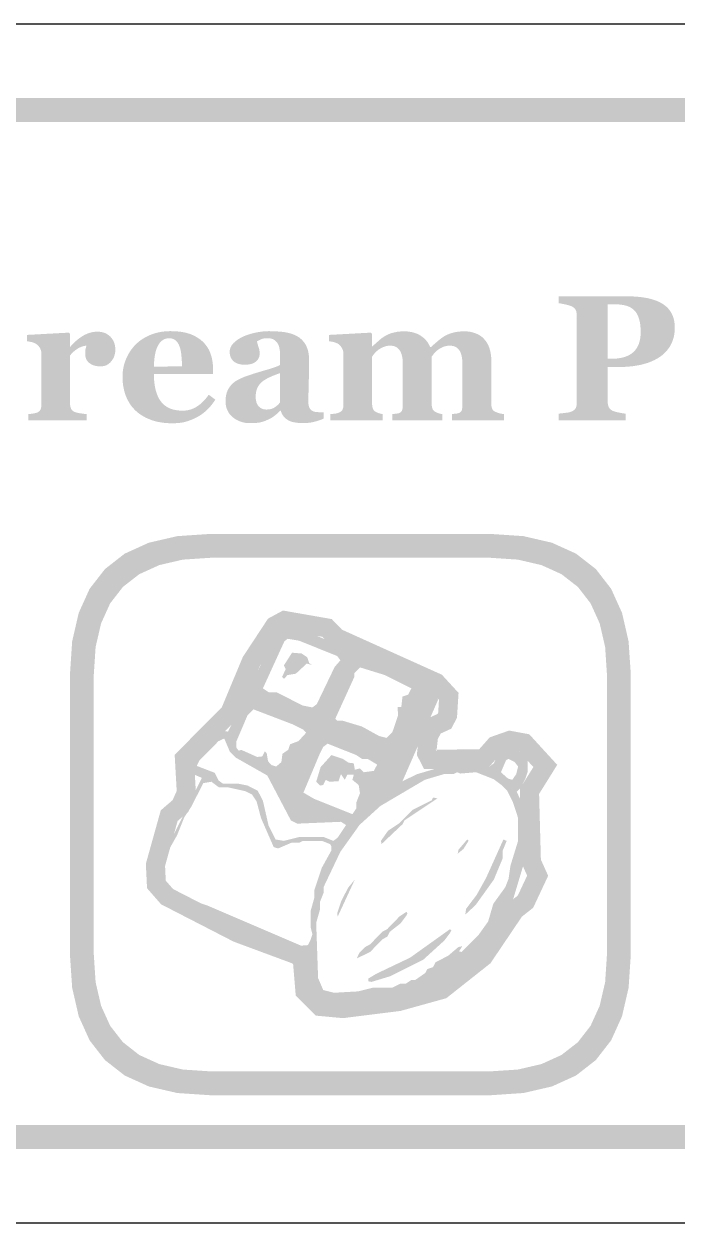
# Model space of a CAD drawing. Header units: millimetres. Extents: x 6 to 594, y 82 to 394.
# Drawn here: x 314.93 to 325.88, y 183.76 to 203.84 of the extents above; entities that cross this region are included whole.
import ezdxf

# ---------------------------------------------------------------- set-up
doc = ezdxf.new("R2010")
doc.units = ezdxf.units.MM
doc.layers.add('CUT', color=1, linetype='Continuous')
doc.layers.add('RASTER', color=7, linetype='Continuous')

msp = doc.modelspace()

# ---------------------------------------------------------------- hatches: boundary and pattern name
at = {"layer": 'RASTER'}
h = msp.add_hatch(color=7, dxfattribs=at)
h.paths.add_polyline_path([(279.2, 200.4), (279.234, 200.916), (279.338, 201.363), (279.509, 201.741), (279.75, 202.05), (280.059, 202.291), (280.438, 202.463), (280.884, 202.566), (281.4, 202.6), (338.6, 202.6), (339.116, 202.566), (339.563, 202.463), (339.941, 202.291), (340.25, 202.05), (340.491, 201.741), (340.663, 201.363), (340.766, 200.916), (340.8, 200.4), (340.8, 187.2), (340.766, 186.684), (340.662, 186.238), (340.491, 185.859), (340.25, 185.55), (339.941, 185.309), (339.563, 185.138), (339.116, 185.034), (338.6, 185), (281.4, 185), (280.884, 185.034), (280.438, 185.138), (280.059, 185.309), (279.75, 185.55), (279.509, 185.859), (279.338, 186.238), (279.234, 186.684), (279.2, 187.2)])
h.paths.add_polyline_path([(279.6, 200.4), (279.6, 187.2), (279.628, 186.778), (279.713, 186.413), (279.853, 186.103), (280.05, 185.85), (280.303, 185.653), (280.612, 185.513), (280.978, 185.428), (281.4, 185.4), (338.6, 185.4), (339.022, 185.428), (339.388, 185.513), (339.697, 185.653), (339.95, 185.85), (340.147, 186.103), (340.287, 186.413), (340.372, 186.778), (340.4, 187.2), (340.4, 200.4), (340.372, 200.822), (340.287, 201.188), (340.147, 201.497), (339.95, 201.75), (339.697, 201.947), (339.388, 202.088), (339.022, 202.172), (338.6, 202.2), (281.4, 202.2), (280.978, 202.172), (280.612, 202.088), (280.303, 201.947), (280.05, 201.75), (279.853, 201.497), (279.713, 201.188), (279.628, 200.822), (279.6, 200.4)])
h = msp.add_hatch(color=7, dxfattribs=at)
h.paths.add_polyline_path([(325.837, 198.759), (325.836, 198.715), (325.833, 198.674), (325.827, 198.634), (325.819, 198.595), (325.809, 198.558), (325.796, 198.523), (325.782, 198.489), (325.765, 198.456), (325.746, 198.425), (325.725, 198.396), (325.703, 198.368), (325.678, 198.341), (325.653, 198.316), (325.625, 198.293), (325.596, 198.271), (325.565, 198.25), (325.531, 198.23), (325.496, 198.212), (325.461, 198.195), (325.424, 198.18), (325.385, 198.165), (325.346, 198.153), (325.305, 198.142), (325.264, 198.132), (325.221, 198.123), (325.176, 198.116), (325.131, 198.109), (325.084, 198.104), (325.036, 198.1), (324.986, 198.097), (324.936, 198.096), (324.884, 198.095), (324.714, 198.095), (324.714, 197.511), (324.714, 197.498), (324.715, 197.485), (324.716, 197.473), (324.719, 197.461), (324.721, 197.45), (324.725, 197.439), (324.729, 197.429), (324.733, 197.419), (324.739, 197.41), (324.746, 197.401), (324.753, 197.392), (324.762, 197.384), (324.772, 197.376), (324.783, 197.369), (324.795, 197.363), (324.809, 197.357), (324.817, 197.354), (324.826, 197.351), (324.836, 197.348), (324.847, 197.345), (324.86, 197.342), (324.873, 197.338), (324.888, 197.335), (324.904, 197.332), (324.92, 197.329), (324.936, 197.326), (324.951, 197.323), (324.965, 197.321), (324.978, 197.319), (324.991, 197.317), (325.004, 197.315), (325.015, 197.314), (325.015, 197.2), (323.889, 197.2), (323.889, 197.314), (323.9, 197.315), (323.912, 197.317), (323.925, 197.318), (323.938, 197.32), (323.953, 197.321), (323.968, 197.323), (323.985, 197.325), (324.002, 197.327), (324.019, 197.329), (324.034, 197.331), (324.048, 197.333), (324.061, 197.336), (324.073, 197.338), (324.083, 197.341), (324.092, 197.344), (324.1, 197.346), (324.114, 197.353), (324.126, 197.359), (324.137, 197.366), (324.147, 197.372), (324.156, 197.38), (324.164, 197.387), (324.17, 197.395), (324.175, 197.404), (324.18, 197.412), (324.183, 197.422), (324.186, 197.433), (324.189, 197.444), (324.191, 197.456), (324.192, 197.469), (324.193, 197.483), (324.194, 197.497), (324.194, 198.964), (324.193, 198.976), (324.193, 198.988), (324.191, 199), (324.189, 199.011), (324.187, 199.022), (324.184, 199.033), (324.18, 199.043), (324.176, 199.052), (324.171, 199.061), (324.165, 199.07), (324.157, 199.079), (324.148, 199.087), (324.138, 199.094), (324.127, 199.101), (324.114, 199.108), (324.1, 199.115), (324.089, 199.119), (324.078, 199.123), (324.065, 199.127), (324.052, 199.131), (324.038, 199.135), (324.023, 199.139), (324.007, 199.143), (323.991, 199.146), (323.974, 199.149), (323.959, 199.152), (323.944, 199.155), (323.931, 199.158), (323.919, 199.16), (323.908, 199.162), (323.898, 199.163), (323.889, 199.164), (323.889, 199.279), (325.036, 199.279), (325.133, 199.277), (325.225, 199.271), (325.309, 199.261), (325.388, 199.247), (325.46, 199.229), (325.526, 199.207), (325.585, 199.18), (325.638, 199.15), (325.685, 199.116), (325.725, 199.078), (325.759, 199.035), (325.787, 198.988), (325.809, 198.937), (325.825, 198.882), (325.834, 198.822), (325.837, 198.759)])
h.paths.add_polyline_path([(325.266, 198.684), (325.264, 198.741), (325.26, 198.794), (325.253, 198.843), (325.242, 198.888), (325.229, 198.93), (325.213, 198.967), (325.194, 199.002), (325.171, 199.032), (325.145, 199.058), (325.115, 199.081), (325.08, 199.101), (325.04, 199.117), (324.996, 199.129), (324.947, 199.138), (324.893, 199.144), (324.835, 199.145), (324.714, 199.145), (324.714, 198.233), (324.775, 198.233), (324.833, 198.234), (324.888, 198.24), (324.939, 198.248), (324.987, 198.26), (325.031, 198.276), (325.071, 198.295), (325.108, 198.317), (325.141, 198.343), (325.17, 198.373), (325.195, 198.406), (325.217, 198.443), (325.235, 198.484), (325.248, 198.528), (325.258, 198.576), (325.264, 198.628), (325.266, 198.684)])
for points in [[(316.461, 198.385), (316.46, 198.358), (316.456, 198.331), (316.451, 198.305), (316.443, 198.281), (316.434, 198.256), (316.422, 198.233), (316.408, 198.211), (316.392, 198.19), (316.374, 198.17), (316.355, 198.153), (316.334, 198.138), (316.312, 198.126), (316.289, 198.117), (316.264, 198.111), (316.238, 198.107), (316.21, 198.105), (316.184, 198.106), (316.159, 198.109), (316.135, 198.113), (316.112, 198.119), (316.089, 198.126), (316.068, 198.136), (316.048, 198.147), (316.029, 198.159), (316.012, 198.174), (315.997, 198.19), (315.984, 198.207), (315.974, 198.226), (315.966, 198.247), (315.96, 198.27), (315.956, 198.294), (315.955, 198.319), (315.955, 198.332), (315.956, 198.343), (315.956, 198.354), (315.957, 198.365), (315.958, 198.374), (315.959, 198.383), (315.961, 198.391), (315.963, 198.399), (315.964, 198.406), (315.966, 198.413), (315.968, 198.42), (315.97, 198.427), (315.971, 198.433), (315.973, 198.44), (315.974, 198.446), (315.976, 198.452), (315.959, 198.451), (315.942, 198.448), (315.924, 198.444), (315.907, 198.439), (315.889, 198.433), (315.871, 198.425), (315.852, 198.416), (315.834, 198.406), (315.815, 198.394), (315.797, 198.382), (315.78, 198.368), (315.763, 198.354), (315.747, 198.339), (315.732, 198.323), (315.716, 198.306), (315.702, 198.288), (315.702, 197.484), (315.702, 197.472), (315.703, 197.46), (315.704, 197.448), (315.706, 197.437), (315.708, 197.427), (315.711, 197.417), (315.714, 197.408), (315.718, 197.399), (315.722, 197.391), (315.727, 197.383), (315.733, 197.376), (315.74, 197.369), (315.747, 197.363), (315.755, 197.357), (315.763, 197.351), (315.772, 197.346), (315.781, 197.343), (315.791, 197.339), (315.802, 197.335), (315.815, 197.332), (315.828, 197.328), (315.843, 197.325), (315.859, 197.322), (315.877, 197.319), (315.894, 197.317), (315.911, 197.314), (315.926, 197.312), (315.939, 197.311), (315.952, 197.309), (315.963, 197.308), (315.973, 197.307), (315.982, 197.307), (315.982, 197.2), (315.002, 197.2), (315.002, 197.307), (315.011, 197.308), (315.02, 197.309), (315.029, 197.309), (315.039, 197.31), (315.048, 197.311), (315.057, 197.313), (315.066, 197.314), (315.076, 197.315), (315.085, 197.316), (315.094, 197.318), (315.102, 197.319), (315.11, 197.321), (315.118, 197.323), (315.126, 197.325), (315.133, 197.327), (315.139, 197.329), (315.151, 197.333), (315.161, 197.338), (315.17, 197.343), (315.179, 197.349), (315.187, 197.356), (315.193, 197.363), (315.199, 197.371), (315.204, 197.379), (315.208, 197.387), (315.212, 197.397), (315.215, 197.407), (315.217, 197.418), (315.219, 197.429), (315.22, 197.441), (315.221, 197.453), (315.221, 197.467), (315.221, 198.319), (315.221, 198.332), (315.22, 198.345), (315.218, 198.357), (315.215, 198.369), (315.212, 198.381), (315.207, 198.392), (315.202, 198.403), (315.197, 198.414), (315.19, 198.424), (315.183, 198.433), (315.176, 198.443), (315.169, 198.451), (315.161, 198.459), (315.153, 198.467), (315.145, 198.474), (315.136, 198.48), (315.13, 198.485), (315.122, 198.489), (315.115, 198.493), (315.107, 198.496), (315.098, 198.5), (315.089, 198.503), (315.08, 198.507), (315.07, 198.51), (315.06, 198.512), (315.049, 198.515), (315.038, 198.517), (315.028, 198.519), (315.016, 198.521), (315.005, 198.523), (314.993, 198.524), (314.981, 198.526), (314.981, 198.633), (315.68, 198.671), (315.702, 198.649), (315.702, 198.436), (315.708, 198.436), (315.733, 198.465), (315.759, 198.492), (315.785, 198.517), (315.812, 198.541), (315.839, 198.563), (315.866, 198.584), (315.894, 198.603), (315.922, 198.62), (315.951, 198.636), (315.98, 198.649), (316.009, 198.661), (316.038, 198.67), (316.068, 198.677), (316.098, 198.683), (316.128, 198.686), (316.159, 198.687), (316.192, 198.686), (316.224, 198.682), (316.254, 198.675), (316.282, 198.666), (316.308, 198.654), (316.333, 198.639), (316.356, 198.622), (316.378, 198.603), (316.397, 198.581), (316.414, 198.557), (316.428, 198.533), (316.44, 198.506), (316.449, 198.478), (316.456, 198.449), (316.459, 198.418), (316.461, 198.385)], [(322.975, 197.2), (322.102, 197.2), (322.102, 197.307), (322.11, 197.308), (322.118, 197.309), (322.126, 197.31), (322.135, 197.311), (322.143, 197.312), (322.152, 197.313), (322.16, 197.314), (322.169, 197.314), (322.178, 197.315), (322.186, 197.316), (322.194, 197.318), (322.201, 197.319), (322.209, 197.321), (322.215, 197.324), (322.222, 197.326), (322.228, 197.329), (322.235, 197.333), (322.242, 197.337), (322.249, 197.343), (322.254, 197.348), (322.259, 197.355), (322.263, 197.362), (322.266, 197.37), (322.269, 197.378), (322.271, 197.387), (322.273, 197.396), (322.274, 197.407), (322.275, 197.417), (322.276, 197.429), (322.277, 197.441), (322.277, 197.453), (322.278, 197.467), (322.278, 198.151), (322.277, 198.187), (322.274, 198.221), (322.27, 198.253), (322.264, 198.283), (322.257, 198.31), (322.248, 198.335), (322.237, 198.357), (322.224, 198.377), (322.21, 198.395), (322.195, 198.41), (322.178, 198.423), (322.159, 198.434), (322.139, 198.442), (322.118, 198.448), (322.095, 198.451), (322.071, 198.452), (322.056, 198.452), (322.04, 198.451), (322.026, 198.45), (322.012, 198.447), (321.998, 198.445), (321.984, 198.441), (321.971, 198.437), (321.959, 198.433), (321.947, 198.428), (321.935, 198.422), (321.923, 198.416), (321.912, 198.411), (321.901, 198.404), (321.89, 198.398), (321.879, 198.391), (321.869, 198.384), (321.859, 198.376), (321.849, 198.368), (321.84, 198.361), (321.831, 198.353), (321.823, 198.345), (321.816, 198.337), (321.809, 198.33), (321.803, 198.322), (321.797, 198.315), (321.792, 198.307), (321.786, 198.3), (321.781, 198.294), (321.777, 198.287), (321.772, 198.281), (321.768, 198.275), (321.763, 198.269), (321.763, 197.483), (321.764, 197.47), (321.764, 197.458), (321.765, 197.446), (321.767, 197.435), (321.768, 197.425), (321.77, 197.415), (321.773, 197.406), (321.776, 197.397), (321.779, 197.389), (321.783, 197.381), (321.788, 197.374), (321.794, 197.368), (321.8, 197.361), (321.807, 197.355), (321.814, 197.35), (321.822, 197.345), (321.828, 197.342), (321.834, 197.339), (321.841, 197.336), (321.847, 197.333), (321.854, 197.33), (321.861, 197.327), (321.868, 197.324), (321.875, 197.322), (321.883, 197.319), (321.891, 197.317), (321.899, 197.315), (321.906, 197.313), (321.914, 197.311), (321.923, 197.309), (321.931, 197.308), (321.939, 197.307), (321.939, 197.2), (321.103, 197.2), (321.103, 197.307), (321.11, 197.308), (321.117, 197.308), (321.125, 197.309), (321.134, 197.31), (321.142, 197.311), (321.151, 197.312), (321.16, 197.313), (321.17, 197.314), (321.18, 197.315), (321.189, 197.317), (321.197, 197.318), (321.205, 197.32), (321.212, 197.322), (321.218, 197.324), (321.224, 197.326), (321.229, 197.329), (321.236, 197.333), (321.243, 197.338), (321.249, 197.343), (321.254, 197.349), (321.259, 197.355), (321.263, 197.361), (321.266, 197.368), (321.269, 197.376), (321.271, 197.384), (321.273, 197.393), (321.275, 197.403), (321.276, 197.414), (321.277, 197.426), (321.278, 197.438), (321.278, 197.452), (321.279, 197.467), (321.279, 198.151), (321.278, 198.187), (321.275, 198.221), (321.271, 198.253), (321.265, 198.283), (321.258, 198.31), (321.248, 198.335), (321.238, 198.357), (321.225, 198.377), (321.211, 198.395), (321.195, 198.41), (321.179, 198.423), (321.16, 198.434), (321.14, 198.442), (321.119, 198.448), (321.096, 198.451), (321.072, 198.452), (321.056, 198.452), (321.041, 198.451), (321.027, 198.45), (321.013, 198.447), (320.999, 198.445), (320.985, 198.441), (320.972, 198.437), (320.96, 198.433), (320.948, 198.428), (320.936, 198.422), (320.924, 198.416), (320.913, 198.411), (320.902, 198.404), (320.891, 198.398), (320.88, 198.391), (320.87, 198.384), (320.86, 198.376), (320.85, 198.368), (320.841, 198.361), (320.832, 198.353), (320.824, 198.345), (320.817, 198.337), (320.81, 198.33), (320.804, 198.322), (320.798, 198.315), (320.793, 198.307), (320.787, 198.3), (320.782, 198.294), (320.778, 198.287), (320.773, 198.281), (320.769, 198.275), (320.764, 198.269), (320.764, 197.483), (320.765, 197.47), (320.765, 197.458), (320.766, 197.447), (320.768, 197.436), (320.77, 197.425), (320.772, 197.416), (320.774, 197.406), (320.778, 197.398), (320.781, 197.39), (320.785, 197.382), (320.79, 197.375), (320.796, 197.368), (320.802, 197.361), (320.809, 197.355), (320.816, 197.35), (320.824, 197.345), (320.83, 197.342), (320.837, 197.339), (320.843, 197.336), (320.85, 197.333), (320.856, 197.33), (320.863, 197.327), (320.871, 197.324), (320.878, 197.322), (320.885, 197.319), (320.893, 197.317), (320.901, 197.315), (320.909, 197.313), (320.917, 197.311), (320.925, 197.309), (320.933, 197.308), (320.942, 197.307), (320.942, 197.2), (320.064, 197.2), (320.064, 197.307), (320.074, 197.308), (320.083, 197.308), (320.093, 197.309), (320.102, 197.31), (320.111, 197.311), (320.121, 197.312), (320.13, 197.313), (320.139, 197.314), (320.148, 197.315), (320.157, 197.317), (320.165, 197.318), (320.173, 197.32), (320.181, 197.322), (320.188, 197.324), (320.195, 197.326), (320.202, 197.329), (320.213, 197.334), (320.224, 197.339), (320.233, 197.344), (320.241, 197.35), (320.249, 197.357), (320.256, 197.364), (320.262, 197.371), (320.266, 197.379), (320.27, 197.388), (320.274, 197.397), (320.277, 197.407), (320.28, 197.418), (320.281, 197.429), (320.283, 197.441), (320.284, 197.453), (320.284, 197.467), (320.284, 198.319), (320.284, 198.331), (320.282, 198.342), (320.28, 198.354), (320.278, 198.365), (320.274, 198.377), (320.27, 198.388), (320.265, 198.399), (320.259, 198.411), (320.253, 198.422), (320.246, 198.432), (320.239, 198.441), (320.232, 198.45), (320.224, 198.459), (320.216, 198.467), (320.208, 198.474), (320.199, 198.48), (320.192, 198.485), (320.185, 198.489), (320.177, 198.493), (320.169, 198.496), (320.161, 198.5), (320.152, 198.503), (320.142, 198.507), (320.132, 198.51), (320.122, 198.512), (320.112, 198.515), (320.101, 198.517), (320.09, 198.519), (320.079, 198.521), (320.067, 198.523), (320.056, 198.524), (320.044, 198.526), (320.044, 198.633), (320.742, 198.671), (320.764, 198.649), (320.764, 198.442), (320.77, 198.442), (320.781, 198.452), (320.792, 198.461), (320.803, 198.472), (320.815, 198.482), (320.828, 198.493), (320.84, 198.505), (320.854, 198.517), (320.868, 198.529), (320.882, 198.542), (320.895, 198.553), (320.909, 198.564), (320.922, 198.575), (320.936, 198.585), (320.949, 198.594), (320.961, 198.603), (320.974, 198.611), (320.988, 198.619), (321.003, 198.627), (321.019, 198.635), (321.036, 198.643), (321.054, 198.65), (321.072, 198.657), (321.092, 198.663), (321.113, 198.669), (321.135, 198.675), (321.157, 198.679), (321.179, 198.684), (321.202, 198.687), (321.226, 198.689), (321.25, 198.691), (321.274, 198.692), (321.299, 198.693), (321.34, 198.692), (321.379, 198.688), (321.417, 198.682), (321.452, 198.675), (321.486, 198.664), (321.519, 198.652), (321.549, 198.637), (321.578, 198.62), (321.605, 198.601), (321.63, 198.581), (321.653, 198.559), (321.674, 198.536), (321.693, 198.511), (321.71, 198.485), (321.724, 198.457), (321.737, 198.428), (321.75, 198.428), (321.761, 198.438), (321.773, 198.448), (321.785, 198.459), (321.797, 198.471), (321.811, 198.482), (321.825, 198.495), (321.839, 198.507), (321.854, 198.521), (321.869, 198.534), (321.884, 198.546), (321.899, 198.558), (321.913, 198.569), (321.927, 198.579), (321.941, 198.589), (321.954, 198.598), (321.967, 198.606), (321.982, 198.615), (321.998, 198.624), (322.014, 198.632), (322.032, 198.64), (322.051, 198.647), (322.07, 198.655), (322.091, 198.661), (322.113, 198.668), (322.135, 198.674), (322.158, 198.679), (322.181, 198.683), (322.205, 198.686), (322.228, 198.689), (322.253, 198.691), (322.277, 198.692), (322.302, 198.693), (322.356, 198.691), (322.407, 198.685), (322.454, 198.674), (322.498, 198.66), (322.539, 198.642), (322.577, 198.619), (322.612, 198.593), (322.643, 198.562), (322.671, 198.528), (322.695, 198.49), (322.716, 198.449), (322.733, 198.404), (322.746, 198.356), (322.755, 198.305), (322.761, 198.25), (322.762, 198.192), (322.762, 197.48), (322.763, 197.467), (322.763, 197.454), (322.765, 197.442), (322.766, 197.431), (322.769, 197.42), (322.772, 197.41), (322.775, 197.401), (322.779, 197.393), (322.783, 197.385), (322.788, 197.377), (322.794, 197.37), (322.801, 197.364), (322.809, 197.357), (322.818, 197.352), (322.827, 197.347), (322.837, 197.342), (322.843, 197.34), (322.85, 197.337), (322.856, 197.334), (322.863, 197.332), (322.871, 197.329), (322.878, 197.327), (322.887, 197.324), (322.895, 197.322), (322.904, 197.319), (322.913, 197.317), (322.922, 197.315), (322.932, 197.313), (322.942, 197.311), (322.953, 197.309), (322.964, 197.308), (322.975, 197.307)]]:
    msp.add_hatch(color=7, dxfattribs=at).paths.add_polyline_path(points)
h = msp.add_hatch(color=7, dxfattribs=at)
h.paths.add_polyline_path([(318.136, 197.55), (318.123, 197.529), (318.11, 197.509), (318.095, 197.489), (318.08, 197.469), (318.064, 197.449), (318.048, 197.43), (318.03, 197.411), (318.013, 197.393), (317.994, 197.374), (317.975, 197.357), (317.956, 197.34), (317.935, 197.324), (317.914, 197.308), (317.893, 197.294), (317.871, 197.279), (317.848, 197.266), (317.823, 197.252), (317.799, 197.24), (317.774, 197.228), (317.749, 197.217), (317.724, 197.207), (317.699, 197.198), (317.674, 197.189), (317.649, 197.182), (317.624, 197.175), (317.597, 197.169), (317.57, 197.164), (317.542, 197.16), (317.512, 197.157), (317.482, 197.155), (317.451, 197.154), (317.419, 197.153), (317.365, 197.154), (317.314, 197.157), (317.264, 197.162), (317.217, 197.169), (317.171, 197.177), (317.127, 197.188), (317.085, 197.2), (317.044, 197.215), (317.006, 197.231), (316.969, 197.248), (316.934, 197.267), (316.901, 197.287), (316.869, 197.308), (316.839, 197.331), (316.811, 197.355), (316.784, 197.38), (316.76, 197.407), (316.736, 197.435), (316.715, 197.463), (316.695, 197.494), (316.677, 197.525), (316.66, 197.557), (316.645, 197.591), (316.631, 197.626), (316.62, 197.661), (316.609, 197.698), (316.601, 197.735), (316.593, 197.773), (316.588, 197.812), (316.584, 197.851), (316.582, 197.891), (316.581, 197.932), (316.582, 197.97), (316.584, 198.006), (316.589, 198.043), (316.595, 198.079), (316.602, 198.114), (316.612, 198.15), (316.623, 198.184), (316.636, 198.219), (316.65, 198.253), (316.666, 198.285), (316.683, 198.317), (316.702, 198.348), (316.722, 198.378), (316.744, 198.407), (316.767, 198.435), (316.792, 198.463), (316.817, 198.488), (316.845, 198.512), (316.874, 198.535), (316.904, 198.557), (316.937, 198.577), (316.97, 198.596), (317.006, 198.614), (317.043, 198.631), (317.081, 198.646), (317.121, 198.659), (317.162, 198.67), (317.204, 198.679), (317.247, 198.687), (317.291, 198.692), (317.336, 198.695), (317.382, 198.696), (317.432, 198.695), (317.48, 198.692), (317.526, 198.689), (317.569, 198.683), (317.61, 198.676), (317.648, 198.668), (317.685, 198.657), (317.719, 198.646), (317.751, 198.633), (317.782, 198.619), (317.811, 198.603), (317.839, 198.586), (317.866, 198.569), (317.891, 198.55), (317.915, 198.529), (317.937, 198.508), (317.957, 198.487), (317.976, 198.464), (317.993, 198.441), (318.009, 198.417), (318.024, 198.392), (318.037, 198.366), (318.049, 198.339), (318.059, 198.311), (318.068, 198.283), (318.076, 198.254), (318.082, 198.224), (318.087, 198.195), (318.092, 198.165), (318.095, 198.135), (318.096, 198.104), (318.097, 198.073), (318.097, 197.978), (317.107, 197.978), (317.108, 197.905), (317.114, 197.837), (317.123, 197.773), (317.136, 197.713), (317.152, 197.659), (317.172, 197.608), (317.195, 197.562), (317.222, 197.521), (317.253, 197.484), (317.289, 197.452), (317.328, 197.425), (317.372, 197.403), (317.42, 197.386), (317.473, 197.374), (317.529, 197.367), (317.59, 197.364), (317.624, 197.365), (317.657, 197.369), (317.689, 197.375), (317.721, 197.383), (317.751, 197.394), (317.781, 197.406), (317.81, 197.422), (317.838, 197.44), (317.865, 197.459), (317.891, 197.48), (317.916, 197.502), (317.939, 197.525), (317.962, 197.55), (317.984, 197.575), (318.005, 197.602), (318.025, 197.631)])
h.paths.add_polyline_path([(317.577, 198.107), (317.577, 198.129), (317.576, 198.151), (317.576, 198.173), (317.575, 198.196), (317.573, 198.218), (317.572, 198.241), (317.57, 198.264), (317.568, 198.287), (317.566, 198.309), (317.563, 198.331), (317.56, 198.351), (317.556, 198.371), (317.552, 198.389), (317.548, 198.406), (317.543, 198.423), (317.537, 198.438), (317.531, 198.454), (317.524, 198.47), (317.516, 198.485), (317.508, 198.498), (317.499, 198.511), (317.49, 198.522), (317.48, 198.532), (317.469, 198.542), (317.458, 198.55), (317.446, 198.557), (317.434, 198.563), (317.42, 198.568), (317.406, 198.572), (317.392, 198.575), (317.376, 198.576), (317.36, 198.577), (317.333, 198.575), (317.307, 198.57), (317.282, 198.561), (317.259, 198.548), (317.237, 198.532), (317.216, 198.513), (317.197, 198.489), (317.18, 198.463), (317.164, 198.432), (317.15, 198.397), (317.138, 198.358), (317.128, 198.315), (317.12, 198.268), (317.113, 198.216), (317.109, 198.161), (317.107, 198.101)])
h = msp.add_hatch(color=7, dxfattribs=at)
h.paths.add_polyline_path([(319.951, 197.231), (319.935, 197.224), (319.918, 197.217), (319.9, 197.211), (319.881, 197.204), (319.862, 197.198), (319.842, 197.191), (319.821, 197.185), (319.799, 197.179), (319.777, 197.174), (319.754, 197.169), (319.732, 197.165), (319.709, 197.162), (319.685, 197.159), (319.661, 197.158), (319.637, 197.156), (319.613, 197.156), (319.569, 197.157), (319.529, 197.159), (319.491, 197.164), (319.457, 197.169), (319.425, 197.177), (319.396, 197.186), (319.371, 197.197), (319.348, 197.21), (319.328, 197.224), (319.309, 197.239), (319.292, 197.256), (319.276, 197.275), (319.263, 197.294), (319.251, 197.316), (319.241, 197.338), (319.232, 197.363), (319.223, 197.363), (319.211, 197.35), (319.199, 197.339), (319.187, 197.327), (319.174, 197.316), (319.163, 197.306), (319.151, 197.296), (319.139, 197.287), (319.127, 197.278), (319.116, 197.269), (319.104, 197.261), (319.092, 197.253), (319.08, 197.245), (319.067, 197.238), (319.055, 197.231), (319.042, 197.224), (319.029, 197.218), (319.011, 197.21), (318.994, 197.203), (318.978, 197.196), (318.961, 197.19), (318.945, 197.184), (318.928, 197.179), (318.912, 197.174), (318.896, 197.17), (318.879, 197.166), (318.861, 197.163), (318.841, 197.161), (318.82, 197.158), (318.797, 197.157), (318.772, 197.156), (318.746, 197.155), (318.718, 197.155), (318.676, 197.156), (318.636, 197.161), (318.598, 197.169), (318.561, 197.18), (318.525, 197.194), (318.491, 197.211), (318.459, 197.231), (318.428, 197.255), (318.4, 197.281), (318.375, 197.309), (318.355, 197.339), (318.338, 197.372), (318.325, 197.406), (318.315, 197.442), (318.31, 197.48), (318.308, 197.521), (318.308, 197.544), (318.31, 197.567), (318.312, 197.588), (318.314, 197.609), (318.318, 197.629), (318.323, 197.648), (318.328, 197.666), (318.334, 197.683), (318.341, 197.699), (318.349, 197.715), (318.357, 197.73), (318.366, 197.745), (318.376, 197.76), (318.386, 197.774), (318.397, 197.788), (318.409, 197.801), (318.42, 197.812), (318.432, 197.823), (318.444, 197.833), (318.456, 197.843), (318.469, 197.853), (318.483, 197.862), (318.496, 197.87), (318.511, 197.878), (318.525, 197.886), (318.54, 197.893), (318.556, 197.901), (318.571, 197.908), (318.587, 197.915), (318.604, 197.922), (318.62, 197.929), (318.637, 197.935), (318.671, 197.947), (318.707, 197.96), (318.744, 197.972), (318.782, 197.985), (318.823, 197.997), (318.865, 198.01), (318.909, 198.023), (318.954, 198.036), (318.998, 198.049), (319.04, 198.061), (319.078, 198.073), (319.114, 198.085), (319.146, 198.096), (319.175, 198.108), (319.201, 198.118), (319.223, 198.129), (319.223, 198.269), (319.223, 198.279), (319.223, 198.289), (319.223, 198.3), (319.222, 198.312), (319.221, 198.324), (319.22, 198.337), (319.219, 198.351), (319.218, 198.366), (319.216, 198.381), (319.214, 198.395), (319.211, 198.408), (319.208, 198.421), (319.205, 198.434), (319.201, 198.445), (319.197, 198.457), (319.193, 198.467), (319.187, 198.479), (319.181, 198.49), (319.174, 198.5), (319.166, 198.51), (319.158, 198.52), (319.149, 198.529), (319.139, 198.538), (319.128, 198.546), (319.117, 198.554), (319.104, 198.56), (319.091, 198.566), (319.077, 198.57), (319.062, 198.574), (319.047, 198.576), (319.03, 198.578), (319.012, 198.578), (318.997, 198.578), (318.982, 198.577), (318.967, 198.576), (318.953, 198.574), (318.94, 198.571), (318.928, 198.568), (318.916, 198.564), (318.905, 198.56), (318.894, 198.556), (318.884, 198.551), (318.875, 198.546), (318.866, 198.542), (318.857, 198.537), (318.849, 198.532), (318.842, 198.528), (318.835, 198.523), (318.837, 198.515), (318.838, 198.506), (318.841, 198.496), (318.844, 198.486), (318.847, 198.474), (318.851, 198.462), (318.855, 198.448), (318.86, 198.433), (318.865, 198.418), (318.869, 198.404), (318.873, 198.389), (318.875, 198.374), (318.878, 198.36), (318.879, 198.346), (318.88, 198.332), (318.881, 198.318), (318.88, 198.311), (318.88, 198.304), (318.879, 198.297), (318.877, 198.29), (318.875, 198.282), (318.873, 198.273), (318.871, 198.265), (318.867, 198.255), (318.864, 198.246), (318.86, 198.238), (318.856, 198.23), (318.851, 198.222), (318.846, 198.215), (318.841, 198.208), (318.835, 198.202), (318.829, 198.196), (318.821, 198.189), (318.812, 198.182), (318.803, 198.176), (318.794, 198.17), (318.784, 198.165), (318.774, 198.16), (318.764, 198.155), (318.754, 198.151), (318.743, 198.147), (318.73, 198.144), (318.716, 198.141), (318.701, 198.139), (318.684, 198.137), (318.666, 198.136), (318.647, 198.135), (318.626, 198.135), (318.596, 198.135), (318.568, 198.138), (318.542, 198.143), (318.518, 198.149), (318.495, 198.158), (318.475, 198.168), (318.456, 198.18), (318.44, 198.194), (318.425, 198.209), (318.412, 198.226), (318.401, 198.243), (318.392, 198.262), (318.386, 198.282), (318.381, 198.303), (318.378, 198.325), (318.377, 198.348), (318.378, 198.369), (318.381, 198.388), (318.386, 198.408), (318.393, 198.426), (318.402, 198.444), (318.413, 198.462), (318.427, 198.479), (318.442, 198.496), (318.459, 198.512), (318.476, 198.527), (318.495, 198.541), (318.514, 198.555), (318.535, 198.568), (318.556, 198.581), (318.578, 198.592), (318.601, 198.603), (318.624, 198.614), (318.649, 198.624), (318.674, 198.633), (318.7, 198.642), (318.727, 198.651), (318.755, 198.658), (318.784, 198.665), (318.813, 198.671), (318.843, 198.677), (318.872, 198.682), (318.901, 198.686), (318.929, 198.69), (318.957, 198.692), (318.984, 198.694), (319.01, 198.695), (319.036, 198.696), (319.071, 198.695), (319.105, 198.695), (319.139, 198.693), (319.172, 198.691), (319.204, 198.689), (319.236, 198.686), (319.267, 198.683), (319.297, 198.679), (319.326, 198.674), (319.354, 198.668), (319.382, 198.661), (319.409, 198.653), (319.436, 198.644), (319.461, 198.633), (319.486, 198.622), (319.51, 198.609), (319.533, 198.596), (319.554, 198.581), (319.573, 198.564), (319.592, 198.546), (319.609, 198.527), (319.626, 198.506), (319.641, 198.484), (319.655, 198.46), (319.667, 198.435), (319.678, 198.408), (319.687, 198.379), (319.695, 198.348), (319.701, 198.316), (319.705, 198.281), (319.707, 198.245), (319.708, 198.206), (319.708, 198.164), (319.708, 198.12), (319.707, 198.074), (319.707, 198.025), (319.706, 197.975), (319.705, 197.923), (319.703, 197.87), (319.702, 197.814), (319.7, 197.759), (319.699, 197.71), (319.698, 197.665), (319.697, 197.626), (319.696, 197.591), (319.695, 197.561), (319.695, 197.535), (319.695, 197.515), (319.695, 197.499), (319.696, 197.484), (319.698, 197.469), (319.7, 197.456), (319.703, 197.443), (319.706, 197.432), (319.71, 197.421), (319.715, 197.411), (319.72, 197.402), (319.726, 197.393), (319.733, 197.385), (319.74, 197.378), (319.748, 197.371), (319.756, 197.365), (319.766, 197.359), (319.776, 197.354), (319.782, 197.351), (319.79, 197.349), (319.798, 197.346), (319.808, 197.344), (319.818, 197.343), (319.829, 197.342), (319.841, 197.341), (319.854, 197.34), (319.867, 197.339), (319.88, 197.339), (319.893, 197.339), (319.905, 197.338), (319.917, 197.338), (319.929, 197.338), (319.94, 197.338), (319.951, 197.338)])
h.paths.add_polyline_path([(319.223, 197.994), (319.203, 197.987), (319.182, 197.98), (319.162, 197.972), (319.142, 197.964), (319.121, 197.956), (319.101, 197.948), (319.081, 197.939), (319.061, 197.93), (319.041, 197.921), (319.022, 197.912), (319.004, 197.903), (318.988, 197.893), (318.972, 197.884), (318.956, 197.874), (318.942, 197.865), (318.929, 197.855), (318.916, 197.844), (318.903, 197.833), (318.892, 197.821), (318.881, 197.808), (318.87, 197.795), (318.861, 197.78), (318.852, 197.766), (318.844, 197.75), (318.837, 197.734), (318.831, 197.717), (318.825, 197.699), (318.821, 197.681), (318.818, 197.662), (318.815, 197.642), (318.814, 197.621), (318.813, 197.6), (318.814, 197.572), (318.816, 197.547), (318.821, 197.523), (318.826, 197.501), (318.834, 197.482), (318.842, 197.464), (318.853, 197.448), (318.865, 197.434), (318.879, 197.422), (318.893, 197.412), (318.908, 197.403), (318.923, 197.396), (318.94, 197.39), (318.957, 197.386), (318.975, 197.384), (318.993, 197.383), (319.013, 197.384), (319.032, 197.385), (319.05, 197.388), (319.067, 197.391), (319.083, 197.396), (319.098, 197.402), (319.113, 197.408), (319.126, 197.416), (319.139, 197.425), (319.151, 197.434), (319.163, 197.443), (319.175, 197.453), (319.186, 197.463), (319.197, 197.474), (319.207, 197.486), (319.218, 197.497)])
h = msp.add_hatch(color=7, dxfattribs=at)
h.paths.add_polyline_path([(315.7, 192.95), (315.737, 193.501), (315.847, 193.978), (316.03, 194.382), (316.288, 194.713), (316.618, 194.97), (317.022, 195.153), (317.499, 195.263), (318.05, 195.3), (322.75, 195.3), (323.301, 195.263), (323.778, 195.153), (324.182, 194.97), (324.513, 194.713), (324.77, 194.382), (324.953, 193.978), (325.063, 193.501), (325.1, 192.95), (325.1, 188.25), (325.063, 187.699), (324.953, 187.222), (324.77, 186.818), (324.513, 186.488), (324.182, 186.23), (323.778, 186.047), (323.301, 185.937), (322.75, 185.9), (318.05, 185.9), (317.499, 185.937), (317.022, 186.047), (316.618, 186.23), (316.287, 186.488), (316.03, 186.818), (315.847, 187.222), (315.737, 187.699), (315.7, 188.25)])
h.paths.add_polyline_path([(316.1, 192.95), (316.1, 188.25), (316.13, 187.793), (316.222, 187.397), (316.374, 187.062), (316.588, 186.788), (316.862, 186.574), (317.197, 186.422), (317.593, 186.33), (318.05, 186.3), (322.75, 186.3), (323.207, 186.33), (323.603, 186.422), (323.938, 186.574), (324.213, 186.788), (324.426, 187.062), (324.578, 187.397), (324.67, 187.793), (324.7, 188.25), (324.7, 192.95), (324.67, 193.407), (324.578, 193.803), (324.426, 194.138), (324.213, 194.413), (323.938, 194.626), (323.603, 194.778), (323.207, 194.87), (322.75, 194.9), (318.05, 194.9), (317.593, 194.87), (317.197, 194.778), (316.862, 194.626), (316.588, 194.413), (316.374, 194.138), (316.222, 193.803), (316.13, 193.407), (316.1, 192.95)])
h = msp.add_hatch(color=7, dxfattribs=at)
h.paths.add_polyline_path([(319.27, 194.017), (320.088, 193.874), (320.26, 193.696), (321.934, 192.942), (322.213, 192.638), (322.187, 192.223), (322.092, 192.039), (321.915, 191.958), (321.866, 191.867), (321.843, 191.659), (321.83, 191.685), (322.56, 191.695), (322.735, 191.893), (323.06, 192.007), (323.398, 191.945), (323.867, 191.433), (323.563, 190.946), (323.593, 189.846), (323.715, 189.575), (323.464, 189.04), (323.275, 188.891), (322.748, 188.11), (322.008, 187.525), (321.241, 187.312), (320.277, 187.191), (319.822, 187.233), (319.484, 187.57), (319.441, 188.089), (319.429, 188.107), (318.444, 188.472), (317.228, 189.097), (316.992, 189.366), (316.972, 189.776), (317.222, 190.671), (317.42, 190.842), (317.489, 190.995), (317.455, 191.601), (318.246, 192.399), (318.597, 193.239), (319.02, 193.882)])
h.paths.add_polyline_path([(319.324, 193.683), (319.243, 193.639), (318.881, 193.088), (318.517, 192.218), (317.782, 191.477), (317.812, 190.935), (317.683, 190.646), (317.504, 190.492), (317.294, 189.74), (317.306, 189.493), (317.428, 189.353), (318.574, 188.765), (319.638, 188.371), (319.753, 188.197), (319.794, 187.714), (319.967, 187.541), (320.271, 187.512), (321.178, 187.627), (321.86, 187.816), (322.511, 188.33), (323.038, 189.112), (323.206, 189.244), (323.363, 189.578), (323.275, 189.773), (323.241, 191.034), (323.467, 191.396), (323.234, 191.65), (323.086, 191.677), (322.92, 191.619), (322.706, 191.377), (321.636, 191.362), (321.514, 191.598), (321.555, 191.964), (321.684, 192.205), (321.859, 192.284), (321.872, 192.31), (321.885, 192.522), (321.742, 192.677), (320.072, 193.429), (319.93, 193.577), (319.324, 193.683)])
h = msp.add_hatch(color=7, dxfattribs=at)
h.paths.add_polyline_path([(319.294, 193.757), (319.412, 193.767), (319.732, 193.639), (321.455, 192.905), (321.784, 192.723), (321.87, 192.522), (321.273, 191.159), (321.519, 191.277), (322.061, 191.437), (322.476, 191.469), (322.732, 191.405), (322.805, 191.459), (322.882, 191.638), (322.955, 191.692), (323.147, 191.692), (323.316, 191.606), (323.37, 191.501), (323.37, 191.309), (323.338, 191.214), (323.252, 191.044), (323.188, 190.981), (323.338, 190.671), (323.37, 190.511), (323.37, 190.16), (323.338, 190.096), (323.306, 189.777), (323.115, 189.139), (322.965, 188.842), (322.646, 188.395), (322.294, 188.044), (322.007, 187.853), (321.647, 187.671), (321.327, 187.575), (321.008, 187.543), (320.944, 187.511), (320.753, 187.511), (320.434, 187.447), (319.987, 187.447), (319.818, 187.533), (319.7, 187.735), (319.7, 188.245), (319.677, 188.287), (318.774, 188.66), (317.858, 189.085), (317.912, 189.107), (318.008, 189.075), (319.572, 188.405), (319.69, 188.414), (319.732, 188.501), (319.763, 188.596), (319.732, 188.724), (319.732, 188.979), (319.795, 189.203), (319.795, 189.33), (319.923, 189.713), (320.083, 190.001), (320.083, 190.064), (320.06, 190.106), (319.923, 190.16), (319.604, 190.16), (319.54, 190.128), (319.412, 190.128), (319.189, 190.033), (319.115, 190.055), (318.902, 190.543), (318.828, 190.821), (318.752, 190.936), (318.646, 190.99), (318.359, 191.054), (318.199, 191.054), (318.072, 191.15), (317.935, 191.127), (317.73, 190.725), (317.615, 190.553), (317.497, 190.256), (317.37, 190.033), (317.306, 189.873), (317.306, 189.777), (317.242, 189.65), (317.242, 189.554), (317.296, 189.448), (317.392, 189.353), (317.839, 189.117), (317.721, 189.139), (317.36, 189.321), (317.264, 189.417), (317.21, 189.522), (317.21, 189.713), (317.306, 190.001), (317.912, 191.214), (317.711, 191.3), (317.689, 191.469), (317.826, 191.651), (317.89, 191.683), (318.094, 191.893), (318.273, 192.002), (318.349, 191.989), (319.147, 193.617), (319.211, 193.713)])
h.paths.add_polyline_path([(319.348, 193.544), (319.294, 193.502), (318.934, 192.714), (319.029, 192.65), (319.157, 192.65), (319.604, 192.426), (319.763, 192.394), (319.837, 192.449), (320.137, 193.074), (320.233, 193.183), (320.178, 193.256), (319.54, 193.512)])
h.paths.add_polyline_path([(319.422, 193.311), (319.581, 193.298), (319.677, 193.234), (319.709, 193.138), (319.754, 193.106), (319.668, 193.129), (319.486, 192.959), (319.348, 192.937), (319.285, 192.873), (319.253, 192.905), (319.317, 193.033), (319.285, 193.097)])
h.paths.add_polyline_path([(320.561, 193.065), (320.466, 192.969), (320.466, 192.905), (320.146, 192.203), (320.178, 192.171), (320.274, 192.171), (320.593, 192.075), (320.881, 191.916), (321.008, 191.884), (321.104, 191.98), (321.2, 192.267), (321.19, 192.404), (321.254, 192.404), (321.273, 192.576), (321.369, 192.608), (321.423, 192.714), (320.976, 192.937)])
h.paths.add_polyline_path([(318.774, 192.363), (318.678, 192.267), (318.487, 191.82), (318.487, 191.724), (318.528, 191.67), (318.573, 191.683), (318.838, 191.565), (318.924, 191.574), (318.965, 191.66), (318.997, 191.628), (319.02, 191.491), (319.084, 191.427), (319.157, 191.405), (319.243, 191.478), (319.262, 191.619), (319.358, 191.683), (319.39, 191.778), (319.53, 191.83), (319.658, 191.97), (319.613, 192.021), (319.444, 192.107)])
h.paths.add_polyline_path([(318.286, 191.874), (318.19, 191.83), (317.871, 191.51), (317.826, 191.415), (318.126, 191.3), (318.19, 191.172), (318.263, 191.118), (318.519, 191.118), (318.678, 191.086), (318.847, 191), (318.934, 190.831), (319.029, 190.416), (319.147, 190.183), (319.285, 190.16), (319.54, 190.224), (319.955, 190.224), (320.115, 190.16), (320.188, 190.215), (320.328, 190.425), (320.242, 190.479), (319.508, 190.448), (319.403, 190.502), (319.007, 191.255), (318.477, 191.555), (318.381, 191.651)])
h.paths.add_polyline_path([(320.019, 191.788), (319.945, 191.734), (319.891, 191.628), (319.613, 190.968), (319.795, 190.862), (320.434, 190.607), (320.498, 190.703), (320.498, 190.799), (320.561, 190.958), (320.539, 191.095), (320.434, 191.182), (320.456, 191.268), (320.348, 191.268), (320.306, 191.182), (320.242, 191.277), (320.201, 191.159), (320.051, 191.15), (319.987, 191.182), (319.945, 191.095), (319.891, 191.086), (319.827, 191.15), (319.901, 191.395), (320.083, 191.597), (320.274, 191.533), (320.37, 191.469), (320.456, 191.459), (320.475, 191.351), (320.561, 191.373), (320.625, 191.309), (320.794, 191.332), (320.849, 191.437), (320.689, 191.533), (320.593, 191.533), (320.498, 191.597)])
h.paths.add_polyline_path([(323.051, 191.533), (323.009, 191.51), (322.923, 191.309), (323.041, 191.204), (323.115, 191.182), (323.179, 191.277), (323.211, 191.405), (323.156, 191.478)])
h.paths.add_polyline_path([(322.189, 191.309), (322.125, 191.277), (321.966, 191.277), (321.647, 191.182), (320.903, 190.744), (320.552, 190.425), (320.233, 189.978), (319.955, 189.394), (319.955, 189.298), (319.891, 189.139), (319.891, 189.011), (319.827, 188.788), (319.859, 187.862), (319.945, 187.661), (320.124, 187.616), (320.529, 187.639), (320.785, 187.703), (321.104, 187.703), (321.232, 187.766), (321.327, 187.766), (321.423, 187.83), (321.487, 187.83), (321.656, 187.948), (321.688, 188.012), (321.784, 188.044), (321.828, 188.127), (322.039, 188.236), (322.211, 188.382), (322.275, 188.395), (322.221, 188.309), (322.263, 188.299), (322.55, 188.587), (322.709, 188.81), (322.796, 189.107), (322.997, 189.385), (323.051, 189.522), (323.083, 189.745), (323.211, 190.16), (323.211, 190.543), (323.124, 190.808), (323.029, 191), (322.933, 191.095), (322.805, 191.191), (322.508, 191.309), (322.243, 191.287)])
h.paths.add_polyline_path([(321.784, 190.885), (321.86, 190.872), (321.305, 190.502), (321.273, 190.438), (320.922, 190.106), (320.912, 190.16), (321.031, 190.329), (321.222, 190.457), (321.445, 190.681), (321.765, 190.84)])
h.paths.add_polyline_path([(322.358, 190.183), (322.381, 190.16), (322.294, 190.023), (322.199, 189.946), (322.211, 190.01)])
h.paths.add_polyline_path([(322.965, 190.183), (323.019, 190.16), (322.955, 190.001), (322.955, 189.873), (322.805, 189.512), (322.499, 189.085), (322.326, 188.925), (322.339, 189.021), (322.518, 189.257), (322.677, 189.544)])
h.paths.add_polyline_path([(320.475, 189.512), (320.188, 188.893), (320.178, 188.947), (320.242, 189.139), (320.36, 189.372)])
h.paths.add_polyline_path([(321.337, 188.97), (321.359, 188.947), (321.337, 188.906), (321.241, 188.778), (321.062, 188.638), (321.018, 188.555), (320.935, 188.51), (320.731, 188.299), (320.507, 188.191), (320.552, 188.287), (320.648, 188.382), (320.731, 188.427), (320.935, 188.638), (321.018, 188.682), (321.222, 188.893)])
h.paths.add_polyline_path([(322.071, 188.682), (322.093, 188.66), (322.071, 188.619), (321.975, 188.491), (321.624, 188.172), (321.072, 187.894), (320.753, 187.798), (320.699, 187.808), (320.699, 187.853), (320.839, 187.936), (321.401, 188.204)])

# ---------------------------------------------------------------- linework, layer by layer
at = {"layer": 'CUT'}
for points in [[(280.999, 203.84), (339.001, 203.84)], [(339.001, 183.76), (280.999, 183.76)]]:
    msp.add_lwpolyline(points, dxfattribs=at)

doc.saveas('drawing.dxf')
